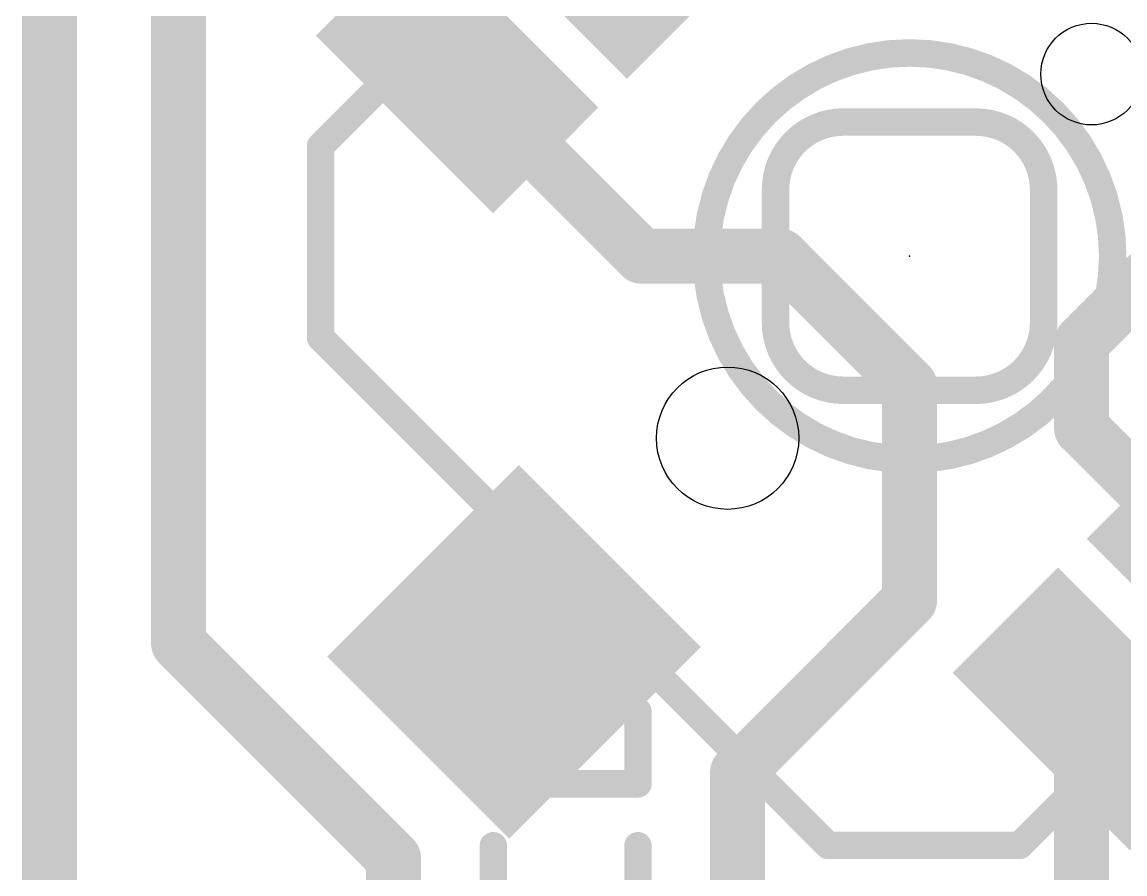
# Model space of a CAD drawing. Extents: x -19.1 to 23, y -12.7 to 20.4.
# Drawn here: x 4.88 to 13.02, y 8.14 to 14.43 of the extents above; entities that cross this region are included whole.
import ezdxf

# ---------------------------------------------------------------- set-up
doc = ezdxf.new("R2010")
doc.units = 0
for name, color, linetype in [('1', 12, 'CONTINUOUS'), ('20', 53, 'CONTINUOUS'), ('21', 41, 'CONTINUOUS'), ('22', 40, 'CONTINUOUS'), ('23', 53, 'CONTINUOUS'), ('51', 53, 'CONTINUOUS')]:
    doc.layers.add(name, color=color, linetype=linetype)

# ---------------------------------------------------------------- blocks, each defined once
blk = doc.blocks.new('RECT')
blk.add_solid([(-0.5, -0.5), (0.5, -0.5), (-0.5, 0.5), (0.5, 0.5)])

msp = doc.modelspace()

# ---------------------------------------------------------------- linework, layer by layer
at = {"layer": '1', "const_width": 0.4064}
for points in [[(5.08, 4.7625), (5.08, 15.24)], [(6.0325, 9.8425), (6.0325, 14.9225)], [(8.0889, 14.0612), (9.4501, 12.7)], [(12.7, 12.065), (13.97, 13.335)], [(9.4501, 12.7), (10.4775, 12.7)], [(10.4775, 12.7), (11.43, 11.7475)], [(12.7, 11.43), (12.7, 12.065)], [(11.43, 11.7475), (11.43, 10.16)], [(13.7811, 10.3489), (12.7, 11.43)], [(11.43, 10.16), (10.16, 8.89)], [(7.62, 8.255), (6.0325, 9.8425)], [(12.7, 9.2676), (12.7912, 9.3589)], [(12.7, 4.7625), (12.7, 9.2676)], [(10.16, 8.89), (10.16, 4.7625)], [(7.62, 4.7625), (7.62, 8.255)]]:
    msp.add_lwpolyline(points, dxfattribs=at)
at = {"layer": '1', "const_width": 0.2032}
for points in [[(8.1608, 14.133, 1), (8.0171, 13.9893)], [(9.4501, 12.8016, 1), (9.4501, 12.5984)], [(9.3783, 12.6282, 1), (9.5219, 12.7718)], [(10.5493, 12.7718, 1), (10.4057, 12.6282)], [(10.4775, 12.5984, 1), (10.4775, 12.8016)], [(12.8016, 12.065, 1), (12.5984, 12.065)], [(12.6282, 12.1368, 1), (12.7718, 11.9932)], [(11.5316, 11.7475, 1), (11.3284, 11.7475)], [(11.3582, 11.6757, 1), (11.5018, 11.8193)], [(12.7718, 11.5018, 1), (12.6282, 11.3582)], [(12.5984, 11.43, 1), (12.8016, 11.43)], [(11.5018, 10.0882, 1), (11.3582, 10.2318)], [(11.3284, 10.16, 1), (11.5316, 10.16)], [(6.1043, 9.9143, 1), (5.9607, 9.7707)], [(5.9309, 9.8425, 1), (6.1341, 9.8425)], [(12.8631, 9.2871, 1), (12.7193, 9.4307)], [(12.8016, 9.2676, 1), (12.5984, 9.2676)], [(12.6281, 9.3394, 1), (12.7719, 9.1958)], [(10.2616, 8.89, 1), (10.0584, 8.89)], [(10.0882, 8.9618, 1), (10.2318, 8.8182)], [(7.7216, 8.255, 1), (7.5184, 8.255)], [(7.5482, 8.1832, 1), (7.6918, 8.3268)]]:
    msp.add_lwpolyline(points, format="xyb", dxfattribs=at)
at = {"layer": '20'}
for centre, radius in [((12.7735, 14.0435), 0.375), ((10.0865, 11.3565), 0.525)]:
    msp.add_circle(centre, radius, dxfattribs=at)
at = {"layer": '21', "const_width": 0.2032}
for points in [[(7.0813, 13.5132), (10.6168, 17.0487)], [(11.9199, 13.6899), (10.9401, 13.6899)], [(7.0813, 12.099), (7.0813, 13.5132)], [(10.4401, 13.1899), (10.4401, 12.2101)], [(12.4199, 12.2101), (12.4199, 13.1899)], [(10.829, 8.3513), (7.0813, 12.099)], [(15.7787, 11.8868), (12.2432, 8.3513)], [(10.9401, 11.7101), (11.9199, 11.7101)], [(12.2432, 8.3513), (10.829, 8.3513)]]:
    msp.add_lwpolyline(points, dxfattribs=at)
at = {"layer": '21'}
for points, const_width in [([(11.43, 11.2, 1), (11.43, 14.2, 1), (11.43, 11.2)], 0.2032), ([(10.9401, 13.6899, 0.4142), (10.4401, 13.1899)], 0.2032), ([(10.9401, 13.7407, 1), (10.9401, 13.6391)], 0.1016), ([(10.9401, 13.6391, 1), (10.9401, 13.7407)], 0.1016), ([(12.4199, 13.1899, 0.4142), (11.9199, 13.6899)], 0.2032), ([(11.9199, 13.7407, 1), (11.9199, 13.6391)], 0.1016), ([(11.9199, 13.6391, 1), (11.9199, 13.7407)], 0.1016), ([(7.1321, 13.5132, 1), (7.0305, 13.5132)], 0.1016), ([(7.0454, 13.5491, 1), (7.1172, 13.4773)], 0.1016), ([(10.4909, 13.1899, 1), (10.3893, 13.1899)], 0.1016), ([(12.4707, 13.1899, 1), (12.3691, 13.1899)], 0.1016), ([(10.3893, 13.1899, 1), (10.4909, 13.1899)], 0.1016), ([(12.3691, 13.1899, 1), (12.4707, 13.1899)], 0.1016), ([(10.4401, 12.2101, 0.4142), (10.9401, 11.7101)], 0.2032), ([(10.4909, 12.2101, 1), (10.3893, 12.2101)], 0.1016), ([(11.9199, 11.7101, 0.4142), (12.4199, 12.2101)], 0.2032), ([(12.4707, 12.2101, 1), (12.3691, 12.2101)], 0.1016), ([(10.3893, 12.2101, 1), (10.4909, 12.2101)], 0.1016), ([(12.3691, 12.2101, 1), (12.4707, 12.2101)], 0.1016), ([(7.1172, 12.1349, 1), (7.0454, 12.063)], 0.1016), ([(7.0305, 12.099, 1), (7.1321, 12.099)], 0.1016), ([(10.9401, 11.7609, 1), (10.9401, 11.6593)], 0.1016), ([(10.9401, 11.6593, 1), (10.9401, 11.7609)], 0.1016), ([(11.9199, 11.7609, 1), (11.9199, 11.6593)], 0.1016), ([(11.9199, 11.6593, 1), (11.9199, 11.7609)], 0.1016), ([(10.829, 8.4021, 1), (10.829, 8.3005)], 0.1016), ([(10.793, 8.3154, 1), (10.8649, 8.3872)], 0.1016), ([(12.2073, 8.3872, 1), (12.2791, 8.3154)], 0.1016), ([(12.2432, 8.3005, 1), (12.2432, 8.4021)], 0.1016)]:
    msp.add_lwpolyline(points, format="xyb", dxfattribs=dict(at, const_width=const_width))
at = {"layer": '22', "const_width": 0.2032}
for points in [[(8.7125, 9.162), (8.3566, 9.5179)], [(8.8905, 9.5179), (8.7125, 9.3399)], [(9.2464, 9.5179), (8.8905, 9.5179)], [(9.4243, 9.3399), (9.2464, 9.5179)], [(8.7125, 9.3399), (8.7125, 8.8061)], [(9.4243, 8.8061), (9.4243, 9.3399)], [(8.3566, 8.8061), (9.4243, 8.8061)], [(8.3566, 7.6367), (8.3566, 8.3485)], [(9.4243, 8.3485), (9.4243, 7.6367)]]:
    msp.add_lwpolyline(points, dxfattribs=at)
at = {"layer": '22', "const_width": 0.1016}
for points in [[(8.3925, 9.5538, 1), (8.3207, 9.482)], [(8.8905, 9.5687, 1), (8.8905, 9.4671)], [(8.9264, 9.482, 1), (8.8545, 9.5538)], [(9.2823, 9.5538, 1), (9.2104, 9.482)], [(9.2464, 9.4671, 1), (9.2464, 9.5687)], [(8.7633, 9.3399, 1), (8.6617, 9.3399)], [(8.6766, 9.3759, 1), (8.7484, 9.304)], [(9.4751, 9.3399, 1), (9.3735, 9.3399)], [(9.3884, 9.304, 1), (9.4602, 9.3759)], [(8.6766, 9.1261, 1), (8.7484, 9.1979)], [(8.3566, 8.8569, 1), (8.3566, 8.7553)], [(9.4243, 8.7553, 1), (9.4243, 8.8569)], [(8.6617, 8.8061, 1), (8.7633, 8.8061)], [(9.3735, 8.8061, 1), (9.4751, 8.8061)], [(8.4074, 8.3485, 1), (8.3058, 8.3485)], [(9.4751, 8.3485, 1), (9.3735, 8.3485)]]:
    msp.add_lwpolyline(points, format="xyb", dxfattribs=at)
at = {"layer": '23'}
msp.add_point((11.43, 12.7), dxfattribs=at)
at = {"layer": '51', "const_width": 0.2032}
for points in [[(7.0813, 13.5132), (10.6168, 17.0487)], [(11.9199, 13.6899), (10.9401, 13.6899)], [(7.0813, 12.099), (7.0813, 13.5132)], [(10.4401, 13.1899), (10.4401, 12.2101)], [(12.4199, 12.2101), (12.4199, 13.1899)], [(10.829, 8.3513), (7.0813, 12.099)], [(15.7787, 11.8868), (12.2432, 8.3513)], [(10.9401, 11.7101), (11.9199, 11.7101)], [(12.2432, 8.3513), (10.829, 8.3513)]]:
    msp.add_lwpolyline(points, dxfattribs=at)
at = {"layer": '51'}
for points, const_width in [([(11.43, 11.2, 1), (11.43, 14.2, 1), (11.43, 11.2)], 0.2032), ([(10.9401, 13.6899, 0.4142), (10.4401, 13.1899)], 0.2032), ([(10.9401, 13.7407, 1), (10.9401, 13.6391)], 0.1016), ([(10.9401, 13.6391, 1), (10.9401, 13.7407)], 0.1016), ([(12.4199, 13.1899, 0.4142), (11.9199, 13.6899)], 0.2032), ([(11.9199, 13.7407, 1), (11.9199, 13.6391)], 0.1016), ([(11.9199, 13.6391, 1), (11.9199, 13.7407)], 0.1016), ([(7.1321, 13.5132, 1), (7.0305, 13.5132)], 0.1016), ([(7.0454, 13.5491, 1), (7.1172, 13.4773)], 0.1016), ([(10.4909, 13.1899, 1), (10.3893, 13.1899)], 0.1016), ([(12.4707, 13.1899, 1), (12.3691, 13.1899)], 0.1016), ([(10.3893, 13.1899, 1), (10.4909, 13.1899)], 0.1016), ([(12.3691, 13.1899, 1), (12.4707, 13.1899)], 0.1016), ([(10.4401, 12.2101, 0.4142), (10.9401, 11.7101)], 0.2032), ([(10.4909, 12.2101, 1), (10.3893, 12.2101)], 0.1016), ([(11.9199, 11.7101, 0.4142), (12.4199, 12.2101)], 0.2032), ([(12.4707, 12.2101, 1), (12.3691, 12.2101)], 0.1016), ([(10.3893, 12.2101, 1), (10.4909, 12.2101)], 0.1016), ([(12.3691, 12.2101, 1), (12.4707, 12.2101)], 0.1016), ([(7.1172, 12.1349, 1), (7.0454, 12.063)], 0.1016), ([(7.0305, 12.099, 1), (7.1321, 12.099)], 0.1016), ([(10.9401, 11.7609, 1), (10.9401, 11.6593)], 0.1016), ([(10.9401, 11.6593, 1), (10.9401, 11.7609)], 0.1016), ([(11.9199, 11.7609, 1), (11.9199, 11.6593)], 0.1016), ([(11.9199, 11.6593, 1), (11.9199, 11.7609)], 0.1016), ([(10.829, 8.4021, 1), (10.829, 8.3005)], 0.1016), ([(10.793, 8.3154, 1), (10.8649, 8.3872)], 0.1016), ([(12.2073, 8.3872, 1), (12.2791, 8.3154)], 0.1016), ([(12.2432, 8.3005, 1), (12.2432, 8.4021)], 0.1016)]:
    msp.add_lwpolyline(points, format="xyb", dxfattribs=dict(at, const_width=const_width))

# ---------------------------------------------------------------- block references
at = {"layer": '1', "rotation": 315}
for p, xscale, yscale in [((14.3504, 15.6204), 1.9, 2), ((9.0789, 15.0511), 1.85, 1.1), ((8.0889, 14.0612), 1.85, 1.1), ((13.7811, 10.3489), 1.85, 1.1), ((8.5096, 9.7796), 1.9, 2), ((12.7912, 9.3589), 1.85, 1.1)]:
    msp.add_blockref('RECT', p, dxfattribs=dict(at, xscale=xscale, yscale=yscale))

doc.saveas('drawing.dxf')
